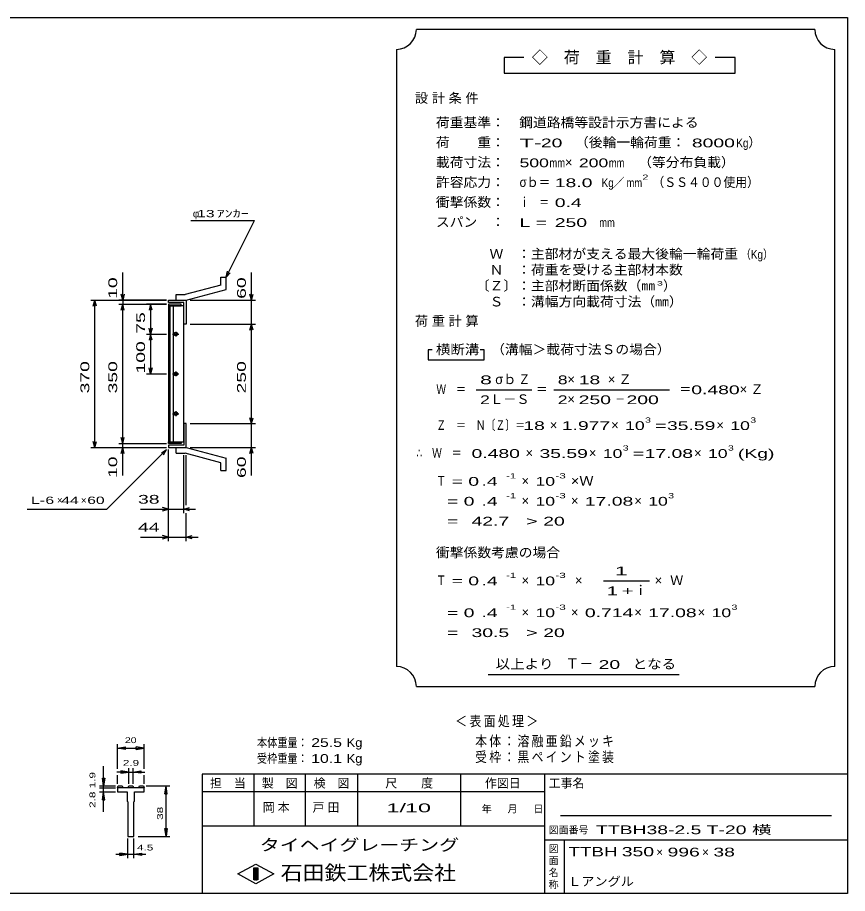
# Model space of a CAD drawing. Units: millimetres, scale not verified. Extents: x -1820 to 1731, y -1282 to 1054.
# Drawn here: x -352 to 1731, y -1146 to 1054 of the extents above; entities that cross this region are included whole.
import ezdxf
from ezdxf.enums import TextEntityAlignment as Align

# ---------------------------------------------------------------- set-up
doc = ezdxf.new("R2010")
doc.units = ezdxf.units.MM
doc.header["$LTSCALE"] = 10
for name, color, linetype, lineweight in [('0_2', 150, 'Continuous', 25), ('16', 3, 'Continuous', 25), ('19', 6, 'Continuous', 25), ('22', 2, 'Continuous', 25), ('32', 4, 'Continuous', 25)]:
    doc.layers.add(name, color=color, linetype=linetype, lineweight=lineweight)
doc.styles.add('ベクトル', font='')
doc.styles.get('ベクトル').set_extended_font_data('ベクトル')

msp = doc.modelspace()

# ---------------------------------------------------------------- linework, layer by layer
at = {"layer": '0_2'}
for p, q in [((-1729, 1053.5), (1731, 1053.5)), ((1731, 1053.5), (1731, -1146.5)), ((1731, -846.5), (111, -846.5)), ((111, -846.5), (111, -1146.5)), ((241, -846.5), (241, -976.5)), ((371, -976.5), (371, -846.5)), ((501, -846.5), (501, -976.5)), ((761, -976.5), (761, -846.5)), ((971, -846.5), (971, -1146.5)), ((971, -891.5), (111, -891.5)), ((1691, -951.5), (1011, -951.5)), ((111, -976.5), (971, -976.5)), ((971, -1011.5), (1731, -1011.5)), ((1021, -1146.5), (1021, -1011.5)), ((201, -1097.5), (246, -1072.5)), ((246, -1072.5), (291, -1097.5)), ((246, -1122.5), (201, -1097.5)), ((241, -1082.5), (251, -1082.5)), ((241, -1112.5), (241, -1082.5)), ((241, -1082.5), (243, -1082.5)), ((243, -1082.5), (243, -1112.5)), ((245, -1112.5), (245, -1082.5)), ((245, -1082.5), (247, -1082.5)), ((291, -1097.5), (246, -1122.5)), ((247, -1082.5), (247, -1112.5)), ((249, -1112.5), (249, -1082.5)), ((249, -1082.5), (251, -1082.5)), ((251, -1082.5), (251, -1112.5)), ((251, -1082.5), (251, -1112.5)), ((251, -1112.5), (241, -1112.5)), ((243, -1112.5), (245, -1112.5)), ((247, -1112.5), (249, -1112.5)), ((1731, -1146.5), (-1729, -1146.5))]:
    msp.add_line(p, q, dxfattribs=at)
at = {"layer": '16'}
for p, q in [((59, 333.5), (27, 333.5)), ((27, 333.5), (27, 329)), ((59, 329), (59, 333.5)), ((27, 329), (59, 329)), ((27, 329), (27, -12)), ((65, 329), (27, 329)), ((28.5, 329), (28.5, -12)), ((31.5, -12), (31.5, 329)), ((39, 329), (39, -12)), ((65, -12), (65, 329)), ((45, 264.5), (45, 252.5)), ((37, 258.5), (53, 258.5)), ((47, 261.5), (43, 261.5)), ((43, 255.5), (47, 255.5)), ((37, 158.5), (53, 158.5)), ((47, 161.5), (43, 161.5)), ((43, 155.5), (47, 155.5)), ((45, 164.5), (45, 152.5)), ((37, 58.5), (53, 58.5)), ((47, 61.5), (43, 61.5)), ((43, 55.5), (47, 55.5)), ((45, 64.5), (45, 52.5)), ((27, -12), (59, -12)), ((27, -16.5), (27, -12)), ((27, -12), (65, -12)), ((59, -16.5), (27, -16.5)), ((59, -12), (59, -16.5))]:
    msp.add_line(p, q, dxfattribs=at)
for centre, radius, start, end in [((43, 258.5), 3, 90, 270), ((45, 258.5), 4, 46.6, 133.4), ((45, 258.5), 4, 226.6, 313.4), ((47, 258.5), 3, 270, 90), ((43, 158.5), 3, 90, 270), ((45, 158.5), 4, 46.6, 133.4), ((45, 158.5), 4, 226.6, 313.4), ((47, 158.5), 3, 270, 90), ((43, 58.5), 3, 90, 270), ((45, 58.5), 4, 46.6, 133.4), ((45, 58.5), 4, 226.6, 313.4), ((47, 58.5), 3, 270, 90)]:
    msp.add_arc(centre, radius, start, end, dxfattribs=at)
at = {"layer": '19'}
for p, q in [((158, 401.5), (172, 401.5)), ((158, 381.5), (158, 401.5)), ((172, 370.5), (172, 401.5)), ((158, 381.5), (69, 357.5)), ((46, 357.5), (69, 357.5)), ((46, 343.5), (46, 357.5)), ((71, 343.5), (172, 370.5)), ((27, 337.5), (27, 343.5)), ((27, 343.5), (70, 343.5)), ((65, 337.5), (27, 337.5)), ((46, 343.5), (71, 343.5)), ((65, 283.5), (65, 337.5)), ((70, 343.5), (71, 342.5)), ((71, 342.5), (71, 283.5)), ((71, 283.5), (65, 283.5)), ((71, 33.5), (65, 33.5)), ((65, 33.5), (65, -20.5)), ((71, -25.5), (71, 33.5)), ((27, -20.5), (27, -26.5)), ((65, -20.5), (27, -20.5)), ((27, -26.5), (70, -26.5)), ((46, -26.5), (71, -26.5)), ((46, -40.5), (46, -26.5)), ((46, -40.5), (69, -40.5)), ((158, -64.5), (69, -40.5)), ((70, -26.5), (71, -25.5)), ((71, -26.5), (172, -53.5)), ((158, -84.5), (158, -64.5)), ((172, -84.5), (172, -53.5)), ((158, -84.5), (172, -84.5))]:
    msp.add_line(p, q, dxfattribs=at)
at = {"layer": '22', "color": 4}
for p, q in [((1649, 1023.5), (649, 1023.5)), ((599, 973.5), (599, -576.5)), ((1699, -576.5), (1699, 973.5)), ((919, 953.5), (869, 953.5)), ((869, 953.5), (869, 913.5)), ((1449, 953.5), (1399, 953.5)), ((1449, 913.5), (1449, 953.5)), ((869, 913.5), (1449, 913.5)), ((83, 543.5), (243, 543.5)), ((172, 401.5), (243, 543.5)), ((-88, 343.5), (-88, 413.5)), ((172, 401.5), (175, 416.1)), ((172, 401.5), (182, 412.5)), ((235, 343.5), (235, 413.5)), ((-88, 343.5), (-92, 358.5)), ((-84, 358.5), (-88, 343.5)), ((235, 343.5), (231, 358.5)), ((235, 343.5), (239, 358.5)), ((-168, 343.5), (22, 343.5)), ((-162, 328.5), (-158, 343.5)), ((-154, 328.5), (-158, 343.5)), ((-158, -26.5), (-158, 343.5)), ((22, 343.5), (-98, 343.5)), ((-98, 333.5), (22, 333.5)), ((-92, 318.5), (-88, 333.5)), ((-88, 343.5), (-88, 333.5)), ((-84, 318.5), (-88, 333.5)), ((-88, -16.5), (-88, 333.5)), ((22, 333.5), (-28, 333.5)), ((-18, 333.5), (-22, 318.5)), ((-14, 318.5), (-18, 333.5)), ((-18, 333.5), (-18, 258.5)), ((81, 343.5), (245, 343.5)), ((235, 283.5), (235, 343.5)), ((-18, 258.5), (-22, 273.5)), ((-14, 273.5), (-18, 258.5)), ((81, 283.5), (245, 283.5)), ((231, 268.5), (235, 283.5)), ((239, 268.5), (235, 283.5)), ((235, 33.5), (235, 283.5)), ((-28, 258.5), (22, 258.5)), ((-18, 258.5), (-22, 243.5)), ((-14, 243.5), (-18, 258.5)), ((-18, 258.5), (-18, 158.5)), ((689, 218.5), (679, 218.5)), ((679, 218.5), (679, 193.5)), ((819, 218.5), (809, 218.5)), ((819, 193.5), (819, 218.5)), ((679, 193.5), (819, 193.5)), ((-28, 158.5), (22, 158.5)), ((-18, 158.5), (-22, 173.5)), ((-14, 173.5), (-18, 158.5)), ((799, 118.5), (939, 118.5)), ((994, 118.5), (1284, 118.5)), ((235, 33.5), (231, 48.5)), ((235, 33.5), (239, 48.5)), ((81, 33.5), (245, 33.5)), ((235, -26.5), (235, 33.5)), ((-158, -26.5), (-162, -11.5)), ((-158, -26.5), (-154, -11.5)), ((-98, -16.5), (22, -16.5)), ((-88, -16.5), (-92, -1.5)), ((-88, -16.5), (-84, -1.5)), ((-88, -26.5), (-88, -16.5)), ((-168, -26.5), (22, -26.5)), ((-128, -181.5), (22, -31.5)), ((-98, -26.5), (22, -26.5)), ((-92, -41.5), (-88, -26.5)), ((-84, -41.5), (-88, -26.5)), ((-88, -96.5), (-88, -26.5)), ((9, -39.5), (22, -31.5)), ((14, -44.5), (22, -31.5)), ((27, -191.5), (27, -31.5)), ((27, -261.5), (27, -31.5)), ((81, -26.5), (245, -26.5)), ((231, -41.5), (235, -26.5)), ((239, -41.5), (235, -26.5)), ((235, -96.5), (235, -26.5)), ((65, -191.5), (65, -45.5)), ((71, -171.5), (71, -45.5)), ((-328, -181.5), (-128, -181.5)), ((-43, -181.5), (27, -181.5)), ((27, -181.5), (12, -177.5)), ((12, -185.5), (27, -181.5)), ((27, -181.5), (65, -181.5)), ((65, -181.5), (80, -177.5)), ((80, -185.5), (65, -181.5)), ((65, -181.5), (95, -181.5)), ((71, -261.5), (71, -191.5)), ((-43, -251.5), (27, -251.5)), ((27, -251.5), (12, -247.5)), ((12, -255.5), (27, -251.5)), ((27, -251.5), (71, -251.5)), ((71, -251.5), (86, -247.5)), ((86, -255.5), (71, -251.5)), ((71, -251.5), (101, -251.5)), ((1119, -361.5), (1234, -361.5)), ((829, -596.5), (1309, -596.5)), ((649, -626.5), (1649, -626.5))]:
    msp.add_line(p, q, dxfattribs=at)
for centre, start, end in [((599, 1023.5), 270, 0), ((1699, 1023.5), 180, 270), ((599, -626.5), 0, 90), ((1699, -626.5), 90, 180)]:
    msp.add_arc(centre, 50, start, end, dxfattribs=at)
at = {"layer": '32'}
for p, q in [((-101, -833.5), (-101, -771.5)), ((-101, -781.5), (-81, -778.5)), ((-81, -784.5), (-101, -781.5)), ((-101, -781.5), (-34.33, -781.5)), ((-81, -784.5), (-81, -778.5)), ((-34.33, -781.5), (-54.33, -778.5)), ((-54.33, -784.5), (-54.33, -778.5)), ((-54.33, -784.5), (-34.33, -781.5)), ((-34.33, -833.5), (-34.33, -771.5)), ((-136, -876.5), (-136, -826.5)), ((-72.5, -871.5), (-72.5, -831.5)), ((-62.83, -831.5), (-62.83, -871.5)), ((-136, -876.5), (-139, -856.5)), ((-139, -856.5), (-133, -856.5)), ((-133, -856.5), (-136, -876.5)), ((-72.5, -841.5), (-102.5, -841.5)), ((-101, -871.5), (-101, -849.5)), ((-72.5, -841.5), (-92.5, -838.5)), ((-92.5, -838.5), (-92.5, -844.5)), ((-92.5, -844.5), (-72.5, -841.5)), ((-72.5, -841.5), (-62.83, -841.5)), ((-62.83, -841.5), (-42.83, -838.5)), ((-42.83, -844.5), (-62.83, -841.5)), ((-62.83, -841.5), (-32.83, -841.5)), ((-42.83, -838.5), (-42.83, -844.5)), ((-34.33, -871.5), (-34.33, -849.5)), ((-146, -876.5), (-106, -876.5)), ((-136, -891.5), (-136, -876.5)), ((-101, -881.5), (-99.33, -876.5)), ((-99.33, -876.5), (-89.67, -876.5)), ((-89.67, -876.5), (-88, -881.5)), ((-74.17, -881.5), (-72.5, -876.5)), ((-72.5, -876.5), (-62.83, -876.5)), ((-62.83, -876.5), (-61.17, -881.5)), ((-47.33, -881.5), (-45.67, -876.5)), ((-45.67, -876.5), (-36, -876.5)), ((-36, -876.5), (-34.33, -881.5)), ((-29.33, -876.5), (30.67, -876.5)), ((17.67, -896.5), (20.67, -876.5)), ((23.67, -896.5), (20.67, -876.5)), ((20.67, -1003.17), (20.67, -876.5)), ((-146, -881.5), (-106, -881.5)), ((-146, -891.5), (-106, -891.5)), ((-139, -911.5), (-136, -891.5)), ((-133, -911.5), (-136, -891.5)), ((-136, -941.5), (-136, -891.5)), ((-101, -881.5), (-101, -891.5)), ((-34.33, -881.5), (-101, -881.5)), ((-101, -891.5), (-76.83, -891.5)), ((-76.83, -891.5), (-76.83, -914.83)), ((-58.5, -914.83), (-58.5, -891.5)), ((-58.5, -891.5), (-34.33, -891.5)), ((-34.33, -891.5), (-34.33, -881.5)), ((17.67, -896.5), (23.67, -896.5)), ((-139, -911.5), (-133, -911.5)), ((-76.83, -914.83), (-75.17, -916.5)), ((-75.17, -916.5), (-75.17, -1003.17)), ((-60.17, -916.5), (-58.5, -914.83)), ((-60.17, -1003.17), (-60.17, -916.5)), ((20.67, -1003.17), (17.67, -983.17)), ((17.67, -983.17), (23.67, -983.17)), ((23.67, -983.17), (20.67, -1003.17)), ((-75.17, -1003.17), (-60.17, -1003.17)), ((-75.17, -1058.17), (-75.17, -1008.17)), ((-60.17, -1058.17), (-60.17, -1008.17)), ((-49.33, -1003.17), (30.67, -1003.17)), ((-105.17, -1048.17), (-75.17, -1048.17)), ((-75.17, -1048.17), (-95.17, -1045.17)), ((-95.17, -1051.17), (-95.17, -1045.17)), ((-95.17, -1051.17), (-75.17, -1048.17)), ((-75.17, -1048.17), (-60.17, -1048.17)), ((-60.17, -1048.17), (-40.17, -1045.17)), ((-40.17, -1051.17), (-60.17, -1048.17)), ((-60.17, -1048.17), (-30.17, -1048.17)), ((-40.17, -1051.17), (-40.17, -1045.17))]:
    msp.add_line(p, q, dxfattribs=at)
msp.add_circle((-136, -881.5), 1, dxfattribs=at)

# ---------------------------------------------------------------- texts
at = {"layer": '0_2', "style": 'ベクトル'}
for s, height, p in [('担\u3000当', 21.99, (131, -869.5)), ('製\u3000図', 21.99, (261, -869.5)), ('検\u3000図', 21.99, (391, -869.5)), ('尺\u3000\u3000度', 21.99, (571, -869.5)), ('作図日', 21.99, (821, -869.5)), ('工事名', 21.99, (981, -869.5)), ('年', 18.33, (813, -934)), ('月', 18.33, (878, -934)), ('日', 18.33, (943, -934)), ('図面番号', 18.33, (981, -987)), ('図', 18.33, (981, -1034)), ('面', 18.33, (981, -1064)), ('名', 18.33, (981, -1094)), ('称', 18.33, (981, -1124))]:
    msp.add_text(s, height=height, dxfattribs=at).set_placement(p, align=Align.MIDDLE_LEFT)
at = {"layer": '0_2', "color": 222, "style": 'ベクトル'}
for s, height, width, p in [('タイヘイグレーチング', 29.33, 1.25, (256, -1024.5)), ('石田鉄工株式会社', 36.66, 1.1, (308.5, -1094.5))]:
    msp.add_text(s, height=height, dxfattribs=dict(at, width=width)).set_placement(p, align=Align.MIDDLE_LEFT)
at = {"layer": '22', "style": 'ベクトル'}
for s, height, p in [('◇\u3000荷\u3000重\u3000計\u3000算\u3000◇', 29.33, (939, 953.5)), ('）', 24.19, (1482, 740)), ('×', 24.19, (1022, 690)), ('／', 21.99, (1141.5, 638.5)), ('φ', 18.33, (88, 561)), ('）', 24.19, (1268, 380)), ('σｂ', 24.19, (847, 145)), ('×', 24.19, (1028, 145)), ('Ｌ－Ｓ', 24.19, (834, 95)), ('×', 24.19, (1028, 95)), ('×', 24.19, (984, 30)), ('×', 24.19, (1138, 30)), ('×', 24.19, (1402, 30)), ('×', 24.19, (923, -40)), ('×', 24.19, (1082, -40)), ('×', 24.19, (1346, -40)), ('×', 24.19, (913, -110)), ('×', 18.33, (-253, -159)), ('×', 18.33, (-193, -159)), ('×', 24.19, (913, -160)), ('×', 24.19, (1037, -160)), ('×', 24.19, (1196, -160)), ('Ｗ', 24.19, (1286, -360)), ('×', 24.19, (913, -360)), ('×', 24.19, (1047, -360)), ('ｉ', 24.19, (1195.5, -385)), ('×', 24.19, (1247, -360)), ('×', 24.19, (913, -440)), ('×', 24.19, (1037, -440)), ('×', 24.19, (1196, -440)), ('×', 24.19, (1355, -440)), ('Ｔ－', 25.66, (1023, -569)), ('×', 21.99, (1251, -1042.5)), ('×', 21.99, (1366, -1042.5))]:
    msp.add_text(s, height=height, dxfattribs=at).set_placement(p, align=Align.MIDDLE_LEFT)
for s, height, width, p in [('荷重基準：\u3000', 24.19, 1.05, (698, 790)), ('鋼道路橋等設計示方書による', 24.19, 1.05, (907, 790)), ('荷\u3000\u3000重：\u3000', 24.19, 1.05, (698, 740)), ('T-', 21.99, 2, (908, 738.5)), (' 20 ', 21.99, 1.65, (948, 738.5)), ('（後輪一輪荷重：', 24.19, 1.05, (1047, 740)), (' 8000', 21.99, 1.65, (1327, 738.5)), ('Kg', 21.99, 0.85, (1452, 738.5)), ('載荷寸法：\u3000', 24.19, 1.05, (698, 690)), ('\u3000（等分布負載）', 24.19, 1.05, (1171, 690)), ('500', 21.99, 1.5, (908, 688.5)), ('mm', 21.99, 0.8, (983, 688.5)), ('200', 21.99, 1.5, (1057, 688.5)), ('mm', 21.99, 0.8, (1132, 688.5)), ('許容応力：\u3000', 24.19, 1.05, (698, 640)), ('σｂ＝', 24.19, 0.9, (908, 640)), (' 18.0', 21.99, 1.65, (983, 638.5)), ('Kg', 21.99, 0.85, (1114, 638.5)), ('mm', 21.99, 0.8, (1176.5, 638.5)), ('2', 13.2, 1.5, (1216.5, 652.5)), ('（ＳＳ４００使用）', 24.19, 0.9, (1241.5, 640)), ('衝撃係数：\u3000', 24.19, 1.05, (698, 590)), ('ｉ\u3000＝', 24.19, 0.75, (908, 590)), (' 0.4', 21.99, 1.65, (983, 588.5)), (' 13 ', 18.33, 1.6, (88, 561)), ('ｱﾝｶｰ', 18.33, 1.6, (148, 561)), ('スパン\u3000：\u3000', 24.19, 1.05, (698, 540)), ('L =', 21.99, 1.65, (908, 538.5)), (' 250 ', 21.99, 1.65, (983, 538.5)), ('mm', 21.99, 0.8, (1108, 538.5)), ('\u3000Ｗ\u3000：主部材が支える最大後輪一輪荷重', 24.19, 1.05, (798, 460)), ('（Kg）', 21.99, 0.85, (1463, 458.5)), ('\u3000Ｎ\u3000：荷重を受ける主部材本数', 24.19, 1.05, (798, 420)), ('〔Ｚ〕：主部材断面係数（㎜', 24.19, 1.05, (798, 380)), ('3', 11, 1.8, (1253, 386)), ('\u3000Ｓ\u3000：溝幅方向載荷寸法（㎜）', 24.19, 1.05, (798, 340)), ('横断溝', 24.19, 1.1, (698, 220)), ('\u3000（溝幅＞載荷寸法Ｓの場合）', 24.19, 1.05, (802, 220)), ('8', 21.99, 1.8, (809, 143.5)), ('Ｚ', 24.19, 0.9, (905, 145)), ('8', 21.99, 1.5, (1004, 143.5)), (' 18 ', 21.99, 1.65, (1043, 143.5)), ('Ｗ\u3000＝', 24.19, 0.75, (699, 120)), ('＝', 24.19, 0.9, (949, 120)), ('＝', 24.19, 0.9, (1309, 120)), ('0.480', 21.99, 1.65, (1339, 118.5)), ('2', 21.99, 1.5, (809, 93.5)), ('2', 21.99, 1.5, (1004, 93.5)), (' 250 ', 21.99, 1.65, (1043, 93.5)), ('－', 24.19, 0.75, (1148, 95)), (' 200 ', 21.99, 1.65, (1163, 93.5)), ('Ｚ\u3000＝\u3000Ｎ〔Ｚ〕＝', 24.19, 0.75, (699, 30)), ('3', 13.2, 1.5, (1223, 42.5)), ('3', 13.2, 1.5, (1487, 42.5)), (' 18 ', 21.99, 1.65, (904, 28.5)), ('1.977', 21.99, 1.65, (1014, 28.5)), ('10', 21.99, 1.5, (1173, 28.5)), ('=', 21.99, 1.7, (1248, 28.5)), ('35.59', 21.99, 1.65, (1278, 28.5)), ('10', 21.99, 1.5, (1437, 28.5)), ('3', 13.2, 1.5, (1167, -27.5)), ('3', 13.2, 1.5, (1431, -27.5)), ('∴\u3000Ｗ\u3000＝', 24.19, 0.75, (649, -40)), (' 0.480', 21.99, 1.65, (774, -41.5)), ('35.59', 21.99, 1.65, (958, -41.5)), ('10', 21.99, 1.5, (1117, -41.5)), ('=', 21.99, 1.7, (1192, -41.5)), ('17.08', 21.99, 1.65, (1222, -41.5)), ('10', 21.99, 1.5, (1381, -41.5)), ('(Kg)', 21.99, 1.65, (1456, -41.5)), ('Ｔ', 24.19, 0.75, (699, -110)), (' = 0', 21.99, 1.65, (724, -111.5)), (' .4 ', 21.99, 1.65, (799, -111.5)), ('-1', 13.2, 1.65, (874, -97.5)), ('10', 21.99, 1.5, (948, -111.5)), ('-3', 13.2, 1.65, (998, -97.5)), ('×Ｗ', 24.19, 1.1, (1037, -110)), ('L-', 18.33, 1.6, (-318, -159)), (' 6 ', 18.33, 1.6, (-293, -159)), (' 44 ', 18.33, 1.6, (-253, -159)), (' 60 ', 18.33, 1.6, (-188, -159)), (' 38 ', 21.99, 1.65, (-63, -156.5)), ('  = 0', 21.99, 1.65, (699, -161.5)), (' .4 ', 21.99, 1.65, (799, -161.5)), ('-1', 13.2, 1.65, (874, -147.5)), ('10', 21.99, 1.5, (948, -161.5)), ('-3', 13.2, 1.65, (998, -147.5)), ('17.08', 21.99, 1.65, (1072, -161.5)), ('10', 21.99, 1.5, (1231, -161.5)), ('3', 13.2, 1.5, (1281, -147.5)), (' 44 ', 21.99, 1.65, (-63, -226.5)), ('  =', 21.99, 1.65, (699, -211.5)), (' 42.7', 21.99, 1.65, (774, -211.5)), ('>', 21.99, 1.7, (924, -211.5)), (' 20 ', 21.99, 1.65, (954, -211.5)), ('衝撃係数考慮の場合', 24.19, 1.05, (698, -290)), ('Ｔ', 24.19, 0.75, (699, -360)), (' = 0', 21.99, 1.65, (724, -361.5)), (' .4 ', 21.99, 1.65, (799, -361.5)), ('-1', 13.2, 1.65, (874, -347.5)), ('10', 21.99, 1.5, (948, -361.5)), ('-3', 13.2, 1.65, (998, -347.5)), ('  = 0', 21.99, 1.65, (699, -441.5)), (' .4 ', 21.99, 1.65, (799, -441.5)), ('-1', 13.2, 1.65, (874, -427.5)), ('10', 21.99, 1.5, (948, -441.5)), ('-3', 13.2, 1.65, (998, -427.5)), ('0.714', 21.99, 1.65, (1072, -441.5)), ('17.08', 21.99, 1.65, (1231, -441.5)), ('10', 21.99, 1.5, (1390, -441.5)), ('3', 13.2, 1.5, (1440, -427.5)), (' 30.5', 21.99, 1.65, (774, -491.5)), ('>', 21.99, 1.7, (924, -491.5)), (' 20 ', 21.99, 1.65, (954, -491.5)), ('  =', 21.99, 1.65, (699, -491.5)), ('以上より\u3000', 24.19, 1.1, (848, -570)), (' 20 ', 21.99, 1.65, (1093, -571.5)), ('となる', 24.19, 1.1, (1192, -570)), ('本体重量：', 21.99, 0.85, (249, -767.5)), (' 25.5', 21.99, 1.35, (374, -767.5)), ('Kg', 21.99, 1.1, (474, -767.5)), ('受枠重量：', 21.99, 0.85, (249, -807.5)), (' 10.1', 21.99, 1.35, (374, -807.5)), ('Kg', 21.99, 1.1, (474, -807.5)), ('1/', 21.99, 2, (574, -931.5)), (' 10 ', 21.99, 2, (604, -931.5)), ('TTBH38-2.5 T-20 横                        ', 21.99, 1.65, (1100, -986.5)), ('TTBH', 23.46, 1.5, (1031, -1041.5)), (' 350 ', 23.46, 1.55, (1151, -1041.5)), (' 996 ', 21.99, 1.65, (1266, -1042.5)), (' 38 ', 21.99, 1.65, (1381, -1042.5)), ('Ｌアングル', 21.99, 1.1, (1030, -1116.5))]:
    msp.add_text(s, height=height, dxfattribs=dict(at, width=width)).set_placement(p, align=Align.MIDDLE_LEFT)
at = {"layer": '22', "style": 'ベクトル', "width": 1.65}
for s, p in [(' 10 ', (-113, 333.5)), (' 60 ', (210, 333.5)), (' 75 ', (-43, 246)), (' 100 ', (-43, 146)), (' 370 ', (-183, 96)), (' 350 ', (-113, 96)), (' 250 ', (210, 96)), (' 10 ', (-113, -116.5)), (' 60 ', (210, -116.5))]:
    msp.add_text(s, height=21.99, rotation=90, dxfattribs=at).set_placement(p, align=Align.MIDDLE_LEFT)
at = {"layer": '22', "attachment_point": 4, "style": 'ベクトル'}
for s, insert, char_height in [('\\T1.28;設計条件', (645.5, 850), 24.19), ('\\T1.28;荷重計算', (645.5, 290), 24.19), ('\\T1.42;×Ｚ', (1129.5, 145), 24.19), ('\\T1.42;×Ｚ', (1460.5, 120), 24.19), ('\\T1.25;\\W2;\\~1\\~', (1126.5, -336.5), 21.99), ('\\T1.33;\\W1.75;1+', (1126.5, -386.5), 21.99), ('\\T1.2;\\W0.85;＜表面処理＞', (746.5, -715), 25.66), ('\\T1.19;\\W0.85;本体：溶融亜鉛メッキ', (796.5, -765), 25.66), ('\\T1.19;\\W0.85;受枠：黒ペイント塗装', (796.5, -805), 25.66), ('\\T1.25;岡本\u3000', (263.5, -931.5), 21.99), ('\\T1.25;戸田\u3000', (388.5, -931.5), 21.99)]:
    msp.add_mtext(s, dxfattribs=dict(at, insert=insert, char_height=char_height))
at = {"layer": '32', "color": 2, "style": 'ベクトル'}
for s, width, p in [('20', 1.35, (-82.67, -761.5)), ('2.9', 1.5, (-87.67, -818.5)), (' 4.5 ', 1.5, (-60.17, -1031.17))]:
    msp.add_text(s, height=14.66, dxfattribs=dict(at, width=width)).set_placement(p, align=Align.MIDDLE_LEFT)
at = {"layer": '32', "color": 2, "style": 'ベクトル', "width": 1.5}
for s, p in [('2.8 1.9', (-164, -931.5)), (' 38 ', (5.67, -969.83))]:
    msp.add_text(s, height=14.66, rotation=90, dxfattribs=at).set_placement(p, align=Align.MIDDLE_LEFT)

doc.saveas('drawing.dxf')
